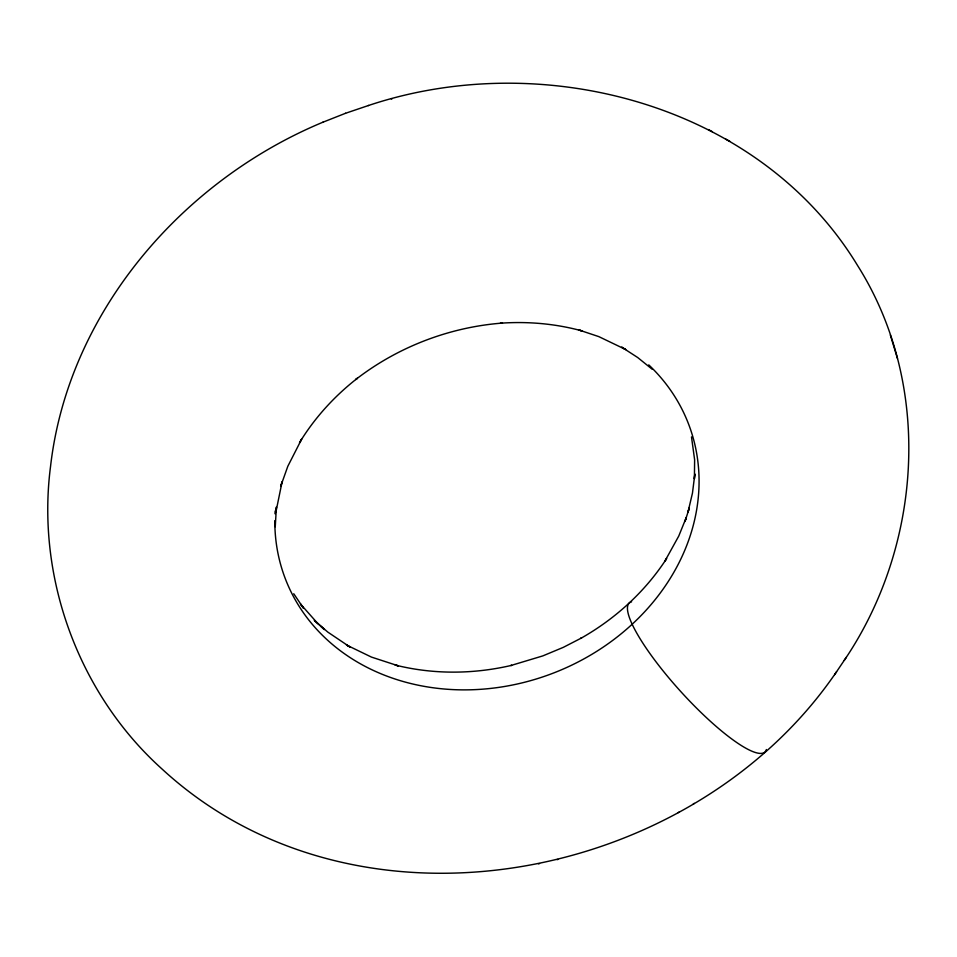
<?xml version="1.0" encoding="UTF-8"?>
<svg xmlns="http://www.w3.org/2000/svg" width="957" height="957" viewBox="0 0 957 957"><rect width="100%" height="100%" fill="white"/><g stroke="black" fill="none" stroke-linecap="round" stroke-linejoin="round"><path stroke-width="1.44" d="M275.257 526.745L276.406 506.983L275.927 511.947L282.088 481.85L280.652 486.431L287.818 466.286L301.622 439.215L299.517 442.684C314.614 417.85 334.507 396.078 357.416 378.23L355.741 379.534C397.753 346.924 449.467 327.115 502.473 323.071L500.367 323.215C527.881 321.253 555.754 323.681 582.37 331.014L578.566 329.866L598.795 336.613L625.734 349.544L621.667 347.128L637.721 357.547L652.315 369.342M844.23 660.402C922.404 545.358 932.86 384.905 857.699 265.723C759.619 103.918 542.368 47.204 368.23 105.581M323.059 122.149C182.153 180.646 68.103 312.437 50.53 466.526C36.115 577.466 78.594 693.909 161.817 768.818C356.315 948.435 692.449 883.646 836.562 671.73M834.624 674.625L846.275 657.339M678.19 812.613L678.968 812.17M693.299 803.94L694.268 803.378M322.844 122.245L345.537 113.285M345.441 113.309L368.648 105.449M391.329 99.002L392.083 98.774M538.468 863.836L539.521 863.609M557.13 859.637L557.931 859.47M708.407 129.566L712.283 131.671M725.801 139.124L729.796 141.289M320.882 626.357L324.387 629.598L314.303 620.327L327.761 632.063L350.166 647.147L346.446 644.994L371.483 657.1L398.303 665.845L395.085 665.007C433.162 674.601 473.476 674.29 511.648 665.342L510.859 665.522L542.798 655.904L563.338 647.339L581.569 637.948L580.803 638.367C615.136 618.964 645.185 591.713 666.634 558.529L664.768 561.364L678.764 536.04L686.313 517.414L684.997 521.469L689.351 507.916L687.987 512.115L692.461 493.13L694.854 473.93L694.399 478.799L694.626 459.815L691.492 436.882M317.891 623.653L300.462 603.999L303.429 608.102L293.739 593.735M897.463 358.48L890.345 335.046M648.75 364.88A215.947 184.079 -21 0 1 559.534 670.606A215.947 184.079 -21 0 1 274.826 520.632M274.994 513.777A215.947 184.079 -21 0 1 275.149 511.026M766.378 749.522A100.736 21.521 47.7 0 1 681.528 692.389A100.736 21.521 47.7 0 1 631.584 601.821"/></g></svg>
